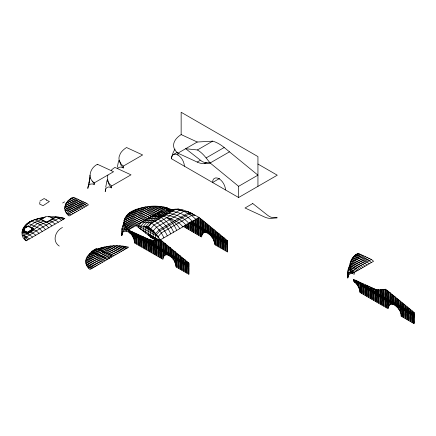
<?xml version="1.0" encoding="UTF-8"?>
<svg xmlns="http://www.w3.org/2000/svg" width="436" height="436" viewBox="0 0 436 436"><rect width="100%" height="100%" fill="white"/><g stroke="black" fill="none" stroke-linecap="round" stroke-linejoin="round"><path stroke-width="0.65" d="M89.92 175.234L89.603 180.286L89.108 182.722L89.909 177.806L88.546 185.126M33.654 228.955L28.286 225.853L24.051 228.3L23.751 230.677L27.212 232.677L33.654 228.955L33.654 229.701L30.433 232.007L33.114 233.244L35.801 235.227M23.757 231.75L27.212 233.865L33.654 229.701L40.096 224.791L49.759 220.845L55.699 217.417M23.757 231.238L27.212 233.358L33.523 229.565M24.035 229.08L23.931 230.639L27.212 232.53L33.403 228.955L28.286 226.001L24.214 228.35L23.751 232.268M23.757 232.159L24.46 235.38L27.61 239.958M64.773 208.43C64.751 203.601 68.55 199.862 72.332 197.399L73.94 197.475L86.829 203.427L88.437 204.838L69.111 216C66.784 214.147 64.888 211.493 64.773 208.43L65.242 207.52L78.774 199.704M183.66 226.638L201.574 236.977C203.345 225.635 215.602 238.263 214.458 244.416L227.597 252.003L227.597 240.808L199.121 217.482L160.464 239.8L155.33 239.473L152.567 238.405L135.983 225.521L147.744 226.769C153.096 229.848 156.698 235.086 160.464 239.8L188.946 263.126L188.946 274.32L175.801 266.734C176.945 260.586 164.688 247.953 162.917 259.295L134.697 243.005L133.836 238.786L132.811 236.655L133.28 236.159C130.795 231.156 124.227 228.475 123.917 222.415C123.895 217.586 127.694 213.847 131.476 211.384C143.885 205.661 159.391 203.754 171.937 209.989M347.797 278.005C347.318 274.413 351.372 272.069 354.245 274.288L354.245 272.424C346.375 267.333 350.811 256.319 358.207 253.354L371.428 259.458L373.57 261.268L354.245 272.424L347.797 272.2L347.797 278.005L348.38 275.051M153.003 230.873L150.676 230.726L149.423 228.927L149.543 227.924M161.554 210.757L151.864 206.283L123.917 222.415L122.047 228.284L121.813 235.565C121.786 227.919 131.318 231.718 132.811 236.655M123.988 222.436C123.53 224.905 123.731 227.723 125.034 229.87L125.034 230.982M105.719 187.18L107.016 180.422M117.344 167.293L118.641 160.535M121.813 235.565L122.391 232.611M348.037 272.287L347.797 273.764L348.664 274.784L347.797 272.2C348.01 262.772 356.305 259.987 363.88 255.97M348.037 273.699L348.021 276.206M348.037 275.41L347.797 276.887L348.037 270.723L352.746 271.067L354.697 269.121L371.428 259.458M23.855 230.263L24.182 229.412M23.855 230.818L24.051 228.3M39.905 202.053L39.676 204.124L43.077 205.683L49.399 201.492L47.35 200.549M350.266 263.856C349.4 266.592 349.574 269.846 351.018 272.315L351.018 273.421M65.7 204.38L65.891 203.797L75.553 198.216M151.608 237.811L151.908 236.906L153.123 236.617L155.33 239.473M153.979 239.081L154.273 238.252L155.57 238.149L156.622 239.217L158.017 239.675L158.017 236.715L161.434 232.884L191.715 215.4L195.126 215.291L192.783 214.517L192.565 213.885L189.769 212.468L184.112 210.316L178.52 209.111L174.945 209.204L159.756 211.607L139.4 223.548M65.569 204.653L65.891 203.797L77.161 209.008L78.774 210.419M89.2 183.082L87.805 188.466C87.32 184.875 91.375 182.531 94.247 184.744L94.247 182.886C86.71 178.024 90.421 167.538 97.468 164.29L113.573 171.73L94.247 182.886M126.587 231.135L126.402 229.461L126.756 228.628L164.127 207.051L164.612 207.405M352.577 273.574L352.392 271.901L352.746 271.067M25.015 227.728C28.117 220.333 36.673 218.676 43.802 217.995M24.323 239.064L24.928 237.974C36.542 230.502 48.325 223.614 60.631 217.357L64.795 218.49L26.138 240.808C18.258 235.669 22.727 224.938 30.008 221.766L30.738 222.104M154.731 232.699L153.123 232.203L151.815 230.611L152.137 230.045M64.91 206.708L65.564 205.656L77.161 198.963M39.949 201.072L44.14 198.549L46.837 200.059M348.38 270.293L348.38 269.252L351.547 269.612L352.631 268.167L369.368 258.504M93.293 250.929L94.034 250.008L109.398 257.104M348.827 268.827L348.827 267.786L350.669 268.08L351.956 266.521L367.406 257.6M358.921 253.681L353.781 256.722L355.978 254.64L369.205 260.75L371.341 262.554M65.454 211.411L66.534 210.119L81.995 201.192M67.057 202.119L68.141 200.822L73.94 197.475M67.738 201.307L68.141 200.822L81.031 206.773L82.638 208.185M349.383 267.377L349.383 266.336L350.124 266.489L351.596 264.821L365.57 256.755M158.017 239.675L138.435 227.456L138.435 225.783L141.847 221.951L151.156 222.938C156.786 226.415 161.315 231.75 163.882 237.827M143.33 231.325L143.33 226.3L146.747 222.469L167.746 210.343L170.59 210.25M145.777 233.26L145.777 226.562L149.194 222.731L171.74 209.711L173.452 209.656M155.57 239.511L155.57 233.663L158.987 229.832L187.72 213.242L191.137 213.133L191.976 213.831L187.142 211.356L183.725 211.465L156.535 227.161L153.123 230.993L153.123 238.699L154.273 238.252L155.57 239.511L156.622 239.217L156.197 239.582M147.837 226.824L147.095 227.641L145.777 227.777M64.806 207.983L65.242 207.52L73.297 211.237L74.91 212.648M358.065 286.076L358.534 285.58L353.509 279.405L353.509 281.264C357.258 283.673 359.738 287.973 359.951 292.425L388.171 308.715C389.942 297.374 402.205 310.001 401.055 316.155L414.2 323.741L414.2 312.547L385.724 289.221L378.966 289.831L375.331 289.27L353.509 279.405M350.413 263.344L350.026 263.202L351.825 261.344L362.354 255.267M64.98 210.01L66.855 208.261L80.382 200.451M65.078 206.103L65.564 205.656L75.232 210.119L76.84 211.536M26.612 224.289L27.517 223.962L28.013 223.227L39.562 228.557L42.243 231.511M153.51 238.884L154.273 238.252L154.884 239.375M24.34 226.589L25.833 226.088L27.059 226.655M37.224 219.15L38.717 218.649L49.224 223.499L51.906 225.93M93.789 250.558L96.263 248.722L111.627 255.818L107.169 258.39L91.805 251.294C89.794 254.166 86.241 256.368 85.788 260.265C85.14 263.878 87.227 267.344 90.007 269.492L128.664 247.174C118.178 244.678 106.864 245.392 96.825 249.327M28.82 226.824L34.727 222.311L41.169 219.782L41.169 219.161L45.404 216.714L49.519 216.545L52.979 218.54L52.979 218.986L46.538 222.262L41.169 219.161M31.506 228.061L37.409 223.548L43.856 221.019M257.943 186.352L257.943 156.595L181.147 112.259L181.147 134.577L179.174 135.978A30.035 15.527 -4.7 0 0 176.427 151.815L177.926 153.172L197.197 162.078A25.495 14.72 60 0 0 204.522 163.549L210.141 162.988L229.467 151.832M62.473 227.483C55.427 230.731 51.71 241.217 59.252 246.078M92.797 251.278L91.315 252.335L107.169 259.654M151.118 237.467L151.908 236.906L153.041 238.661M355.487 255.229L358.207 253.354M22.727 229.189L23.37 228.742L24.318 229.183M142.812 221.575L145.264 219.978L154.573 220.97C160.203 224.447 164.732 229.783 167.299 235.86M146.229 219.608L148.676 218.005L157.985 218.997C163.62 222.474 168.149 227.81 170.71 233.887M148.12 218.485L150.802 216.779L163.053 216.071C169.773 218.283 176.106 222.529 179.796 228.644M148.932 218.044L152.927 215.553L168.116 213.15C175.812 214.354 183.769 217.302 188.881 223.395M152.349 216.071L156.344 213.58L171.533 211.177C179.229 212.387 187.18 215.335 192.292 221.428M156.333 213.744L159.756 211.607L162.606 211.515M96.797 249.659L98.394 248.678L113.758 255.779M98.046 249.665L101.245 247.784L115.889 254.548M98.983 250.095L104.22 247.038L117.933 253.365M100.133 250.629L107.3 246.449L119.862 252.253M101.474 251.25L110.444 246.035L121.66 251.212M102.471 252.281L113.616 245.79L123.306 250.264M104.16 253.06L116.783 245.719L124.783 249.414M106.531 253.583L119.905 245.822L126.069 248.673M108.488 254.488L122.947 246.106L127.154 248.046M110.025 255.769L125.884 246.553M123.301 166.111L142.632 154.954L126.522 147.515L124.549 148.916A30.035 15.527 -4.7 0 0 120.325 153.581L119.088 156.889A30.035 15.527 -4.7 0 0 121.808 164.754L123.301 166.111L123.301 167.969A9.112 5.259 60 0 0 117.725 168.47M62.664 202.98L64.599 201.863M24.051 230.11L24.182 228.224M23.833 233.026L24.525 232.628M46.538 222.262L52.979 218.54M24.492 235.435L33.114 230.453M83.603 201.939L68.141 210.866L66.136 212.692M105.812 188.625A61.574 35.55 0 0 0 105.234 191.578A9.112 5.259 60 0 1 111.676 187.856L111.676 185.998L131.007 174.836L114.897 167.397L112.924 168.803A30.035 15.527 -4.7 0 0 111.218 170.296M85.216 202.68L69.755 211.607L66.986 213.874M86.829 203.427L71.362 212.354L67.983 214.975M173.37 154.584L177.468 152.213M257.927 164.023L277.274 175.196L238.617 197.513L238.617 186.314L257.943 175.152L224.175 147.499A36.488 21.064 60 0 0 212.85 141.155L197.257 142.016L177.926 153.172L177.926 155.031A9.112 5.259 60 0 1 184.368 166.192M238.617 186.314L210.141 162.988L205.002 162.661L202.239 161.598L185.66 148.709L197.415 149.962L212.724 141.122M197.197 162.078L200.129 160.383M197.415 149.962L197.513 150.011A38.542 16.448 70.5 0 1 206.119 157.925L224.175 147.499M204.522 163.549L206.277 162.535M137.051 224.905L124.489 219.101L145.548 206.942L158.11 212.746M135.253 225.941L124.037 220.763L148.692 206.528L159.908 211.711M123.393 224.938L123.393 223.897L124.135 224.05L155.025 206.212L163.031 209.907M122.838 225.347L124.685 225.641L158.148 206.315L164.318 209.166M122.391 226.807L125.563 227.172L161.195 206.599L165.397 208.539M121.813 231.325L122.674 232.344L121.813 229.761L128.255 229.985L147.581 218.823L131.476 211.384M148.033 218.567L155.766 214.103M169.141 210.217L166.912 207.667L156.181 213.863L142.468 207.531L125.274 217.455L138.986 223.788M96.263 248.722L91.805 251.294L92.797 251.049M92.525 251.627L96.983 249.054M219.619 178.428L212.588 182.482A9.112 5.259 60 0 1 214.474 178.313L215.809 177.899A9.112 5.259 60 0 1 225.472 189.922M92.923 251.915L89.549 253.79L104.913 260.886M93.462 252.057L97.92 249.485M94.192 251.926L88.132 255.349L102.782 262.118M99.065 250.013L87.026 256.962L100.738 263.295M96.28 252.885L86.246 258.608L98.809 264.412M95.953 253.207L100.411 250.635M97.626 253.507L85.788 260.265L97.01 265.448M97.479 253.916L101.937 251.338M98.591 254.537L85.669 261.922L95.364 266.396M99.168 254.695L103.626 252.122M100.285 255.316L85.887 263.557L93.887 267.252M101.005 255.545L105.463 252.967M102.678 255.845L86.437 265.143L92.601 267.993M102.967 256.45L107.425 253.877M104.64 256.75L87.314 266.674L91.516 268.62M105.032 257.404L109.491 254.831M88.508 268.129L106.144 258.025M359.863 254.117L352.37 258.286L354.501 256.237L367.008 262.014L369.145 263.818M361.008 254.646L352.413 259.611L350.479 261.546L351.825 261.344L360.904 265.54L363.041 267.344M21.882 232.148L22.639 231.75L29.893 235.108L32.58 237.091M29.359 222.213L31.839 221.041M155.766 239.544L156.622 239.217M145.777 226.562L148.224 229.249L150.404 228.568M34.907 219.591L40.586 217.989L45.398 217.177M22.296 235.691L23.266 235.391L26.672 236.966L29.359 238.95M125.034 229.87L126.402 229.461L128.255 229.985L150.071 239.849L153.706 240.41L160.464 239.8M351.018 272.315L352.392 271.901L354.245 272.424M69.084 199.917L70.076 199.704L82.96 205.656L84.573 207.073M160.028 206.833L161.195 206.599M40.919 218.245L42.052 218.033M148.224 233.565L150.676 237.124L151.908 236.906L152.567 238.405M129.993 233.058L129.928 230.758L133.28 234.955M355.253 282.479L355.187 280.179L358.534 284.376M175.795 209.498L178.362 209.095M179.152 209.204L175.735 209.318L151.641 223.227L148.224 227.058L148.224 235.189L150.676 235.091L153.123 238.699M168.585 209.493L170.258 209.258L170.928 210.125M129.928 231.81L131.601 231.576L133.28 233.745M131.601 232.78L129.928 233.02L128.255 230.846L188.946 265.884M355.187 281.231L356.861 280.997L358.534 283.166L358.534 287.052M195.71 219.455C190.597 213.362 182.64 210.414 174.945 209.204L151.156 222.938L147.095 227.641L148.224 227.058L149.423 228.927L150.676 228.791L154.088 224.96L179.73 210.157L183.147 210.043M66.599 202.789L67.82 202.68L79.096 207.89L80.709 209.302M162.884 207.155L164.127 207.051M48.407 216.872C52.636 216.763 57.252 216.283 61.236 217.755L60.157 217.586M350.026 263.202L351.552 263.088L359.106 266.576L361.242 268.385M164.89 210.942L163.751 210.975L144.294 222.213L140.883 226.039L140.883 229.391M50.99 217.346L59.743 217.869L63.318 219.341M349.906 264.859L351.596 264.821L357.46 267.53L359.596 269.334M70.616 198.62L72.011 198.593L84.895 204.544L86.502 205.956M188.357 211.841L188.875 212.457L189.769 212.468M350.124 266.489L351.956 266.521L355.983 268.38L358.125 270.184M64.997 210.081L66.534 210.119L71.362 212.354L72.976 213.765M130.778 233.963L131.601 233.985M356.032 283.384L356.861 283.405M165.244 207.607L166.912 207.667L166.912 209.525L168.274 210.517M350.669 268.08L352.631 268.167L354.697 269.121L356.839 270.925M155.57 235.347L156.579 235.418L158.017 236.715L138.435 225.783M126.756 228.628L122.047 228.284L122.047 229.325M133.558 238.209L134.953 238.329M358.812 287.629L360.212 287.749M56.642 217.199L58.468 217.368M164.209 208.713L166.912 209.525M165.184 207.471L166.912 207.667M124.516 229.14L126.402 229.461M350.506 271.579L352.392 271.901M62.01 217.875L64.795 218.49M150.676 237.124L150.676 228.791L151.815 230.611L153.123 230.993L155.57 233.674L156.579 235.418L156.448 234.737L159.859 230.906L189.148 213.994L192.565 213.885L199.121 217.482L198.734 217.52L198.734 235.342M188.875 212.457L191.137 213.144M31.234 221.215C36.564 222.791 42.085 225.009 45.464 229.652M124.037 220.763L124.424 220.899M124.489 219.101L125.083 219.373M181.147 134.577L197.257 142.016M351.547 269.612L355.754 271.552M154.137 215.041L139.487 208.277L126.38 215.847L141.024 222.611M152.006 216.272L136.642 209.176L127.792 214.283L143.155 221.379M133.956 210.217L149.81 217.537M129.497 212.79L145.352 220.115M123.917 222.415L133.607 226.894M124.135 224.05L132.135 227.745M124.685 225.641L130.849 228.486M125.563 227.172L129.764 229.113M46.347 200.08L46.848 200.315M66.076 212.588L71.041 214.883M55.481 216.796L58.887 218.365L61.574 220.349M51.906 218.49L55.666 220.229L58.348 222.213M42.701 217.586L43.649 218.022M49.759 220.845L52.445 222.088L55.127 224.071M34.455 219.504L46.003 224.84L48.685 227.788M33.959 220.245L33.621 220.087C29.168 221.657 25.005 224.769 23.146 229.216C21.162 233.5 24.629 237.13 26.138 240.808M110.025 256.341L111.627 257.082M107.796 257.627L109.398 258.368M33.523 229.641L36.335 230.938L39.022 233.369M375.287 289.553L373.608 288.665L373.608 290.665L376.96 295.014M150.028 240.132L148.354 239.244L148.354 250.891M175.054 149.096A61.574 35.55 0 0 0 171.484 158.753L238.617 197.513M383.942 289.4L390.711 293.308M382.159 289.575L395.697 297.39M380.377 289.755L400.689 301.478M378.394 289.809L405.676 305.56M375.396 289.286L410.663 309.647M376.96 290.817L371.935 287.913L371.935 289.7L375.287 294.044L375.287 301.276M370.262 298.377L370.262 291.144L366.91 286.795L366.91 285.596L414.2 312.895M356.49 280.779L414.2 314.1M414.2 315.304L353.509 280.266L355.187 282.441L356.861 282.201L356.861 284.31M354.871 282.255L393.25 304.415M395.975 305.99L414.2 316.509M357.198 284.806L390.923 304.279M398.302 308.541L414.2 317.719M358.359 286.681L389.768 304.813M399.463 310.41L414.2 318.923M359.128 288.332L388.999 305.576M400.232 312.062L414.2 320.128M359.558 289.787L388.563 306.53M400.662 313.517L414.2 321.332M359.814 291.139L388.307 307.587M400.918 314.868L414.2 322.536M197.808 217.929L204.113 221.57M209.1 225.652L197.061 218.703L197.061 234.372M195.388 218.943L214.087 229.739M219.074 233.821L195.388 220.147L195.388 233.407M224.066 237.909L193.709 220.387L193.709 232.437M192.592 220.948L227.597 241.157M169.887 209.04L171.375 209.901M192.036 231.472L192.036 221.831L227.597 242.362M170.258 209.215L170.258 210.463L166.912 208.528L168.252 210.266M190.363 230.508L190.363 222.066L227.597 243.566M189.246 222.627L206.653 232.677M209.378 234.252L227.597 244.77M204.326 232.541L188.684 223.51L188.684 229.538M211.705 236.803L227.597 245.98M187.011 223.75L203.165 233.075M212.861 238.672L227.597 247.185M202.397 233.838L187.011 224.954L187.011 228.573M213.629 240.323L227.597 248.389M201.966 234.791L185.338 225.194L185.338 227.603M214.065 241.778L227.597 249.594M184.221 225.755L201.71 235.849M214.321 243.13L227.597 250.798M158.688 239.98L165.457 243.888M156.905 240.154L170.443 247.97M155.123 240.334L175.43 252.057M153.14 240.394L180.417 256.145M150.137 239.865L185.409 260.227M151.706 241.397L146.681 238.497L146.681 249.921M141.673 236.181L188.946 263.475M131.231 231.358L188.946 264.679M129.617 232.84L167.996 254.995M170.721 256.57L188.946 267.088M131.945 235.386L165.669 254.858M173.048 259.12L188.946 268.298M133.1 237.26L164.508 255.392M174.204 260.99L188.946 269.502M133.868 238.912L163.74 256.155M174.972 262.641L188.946 270.707M134.304 240.367L163.309 257.109M175.408 264.096L188.946 271.911M134.561 241.718L163.053 258.172M175.664 265.448L188.946 273.116M143.33 226.3L155.592 233.691L156.579 235.418M367.014 265.05L364.878 263.246L353.307 257.899L351.263 259.9L352.413 259.611L362.834 264.423L364.97 266.233M155.57 233.663L153.87 231.756M111.676 185.998L110.177 184.641A30.035 15.527 -4.7 0 1 107.915 175.114M185.981 225.069C180.869 218.981 172.912 216.027 165.217 214.823L154.022 216.594L160.884 217.324C166.519 220.801 171.048 226.137 173.61 232.214M182.886 226.856C178.956 221.837 172.858 219.341 166.912 217.559C171.07 221.052 174.7 225.33 176.705 230.426M123.301 167.969L120.81 164.813L119.431 160.361M111.676 187.856C109.491 185.692 107.79 182.837 107.752 179.686M170.258 210.463L168.585 208.441L168.585 210.495M206.119 157.925L210.141 162.988M366.91 285.596L371.935 292.109L371.935 299.341M413.813 313.876L414.2 314.378M412.14 312.912L414.2 315.582M413.813 316.285L410.461 311.942L410.461 309.484M412.14 315.321L408.788 310.977L408.788 308.11M410.461 314.356L407.115 310.007L407.115 306.742M408.788 313.386L405.436 309.042L405.436 305.369M407.115 312.421L403.763 308.072L403.763 303.996M405.436 311.451L402.09 307.108L402.09 302.622M403.763 310.487L400.412 306.137L400.412 301.254M402.09 309.516L398.738 305.173L398.738 299.881M400.412 308.552L397.06 304.208L397.06 298.507M398.738 307.582L395.387 303.238L395.387 297.134M397.06 306.617L393.713 302.273L393.713 295.766M395.387 305.647L392.035 301.303L392.035 294.393M393.713 304.682L390.362 300.339L390.362 293.019M392.035 303.718L388.689 299.368L388.689 291.651M387.01 298.404L390.362 302.748M385.337 297.434L388.689 301.783M387.01 300.813L383.664 296.469L383.664 289.428M385.337 299.848L381.985 295.504L381.985 289.591M376.47 289.553L378.639 292.36M383.664 298.878L380.312 294.534L380.312 289.76M380.312 296.943L376.96 292.6L376.96 289.646M373.608 293.079L370.262 288.73L370.262 287.144M368.584 290.174L365.237 285.831L365.237 284.822M366.91 289.21L363.559 284.866L363.559 284.049M365.237 288.24L361.885 283.896L361.885 283.275M363.559 287.275L360.212 282.501M361.885 286.305L358.534 281.727M227.216 242.138L227.597 242.639M225.537 241.173L227.597 243.844M223.864 240.203L227.216 244.547M222.186 239.239L225.537 243.582M220.512 238.269L223.864 242.618M218.839 237.304L222.186 241.648M217.161 236.334L220.512 240.683M215.488 235.369L218.839 239.713M213.814 234.399L217.161 238.748M212.136 233.434L215.488 237.778M210.463 232.47L213.814 236.813M208.79 231.5L212.136 235.843M207.111 230.535L210.463 234.879M205.438 229.565L208.79 233.909M203.765 228.6L207.111 232.944M202.086 227.63L205.438 231.979M200.413 226.666L203.765 231.009M198.734 225.695L202.086 230.045M197.061 224.731L200.413 229.074M195.388 223.766L198.734 228.11M193.709 222.796L197.061 227.14M192.036 221.831L195.388 226.175M191.033 221.733L193.709 225.205M190.363 222.066L192.036 224.24M189.693 222.404L190.363 223.276M188.559 264.456L188.946 264.957M186.881 263.491L188.946 266.162M185.207 262.521L188.559 266.865M183.534 261.556L186.881 265.9M181.856 260.586L185.207 264.935M180.182 259.622L183.534 263.965M178.509 258.652L181.856 263.001M176.831 257.687L180.182 262.031M175.158 256.722L178.509 261.066M173.479 255.752L176.831 260.096M171.806 254.788L175.158 259.131M170.133 253.817L173.479 258.161M168.454 252.853L171.806 257.196M166.781 251.883L170.133 256.232M165.108 250.918L168.454 255.262M163.429 249.948L166.781 254.297M161.756 248.983L165.108 253.327M160.083 248.013L163.429 252.362M158.404 247.049L161.756 251.392M156.731 246.084L160.083 250.428M151.21 240.132L153.379 242.939M155.053 245.114L158.404 249.457M153.379 244.149L156.731 248.493M151.706 243.179L155.053 247.523M150.028 242.214L153.379 246.558M148.354 241.244L151.706 245.593M146.681 240.28L150.028 244.623M145.003 239.31L148.354 243.659M146.681 242.689L141.656 236.176L141.656 247.021M141.656 237.375L145.003 241.724M139.978 236.41L143.33 240.754M138.305 235.445L141.656 239.789M136.632 234.475L139.978 238.819M134.953 233.511L138.305 237.854M133.28 232.541L136.632 236.884M94.247 184.074L92.345 181.038M149.494 235.271L150.633 237.091M148.687 227.341L149.423 228.927M151.265 229.276L151.815 230.611M121.813 232.737L122.031 233.767M154.273 238.252L154.437 239.244M151.908 236.906L152.088 238.121M413.813 312.225L413.813 323.517M412.14 310.857L412.14 322.553M410.461 313.146L410.461 321.588M408.788 312.181L408.788 320.618M407.115 311.211L407.115 319.653M405.436 310.247L405.436 318.683M403.763 309.282L403.763 317.719M402.09 308.312L402.09 316.749M400.412 307.347L400.412 312.672M398.738 306.377L398.738 309.173M397.06 305.413L397.06 307.037M395.387 304.442L395.387 305.56M393.713 303.478L393.713 304.611M392.035 302.508L392.035 304.197M390.362 301.543L390.362 304.453M388.689 300.573L388.689 306.263M387.01 290.278L387.01 308.045M385.337 289.259L385.337 307.08M383.664 297.674L383.664 306.11M381.985 305.146L381.985 297.913L378.639 293.57L378.639 289.82M380.312 295.739L380.312 304.175M378.639 303.211L378.639 295.979L375.287 291.635L375.287 289.253M376.96 293.804L376.96 302.246M373.608 291.869L373.608 300.311M368.584 286.37L368.584 287.765M368.584 288.97L368.584 297.407M366.91 288.005L366.91 296.442M365.237 287.035L365.237 295.472M363.559 286.07L363.559 294.507M361.885 285.1L361.885 293.537M360.212 284.136L360.212 292.572M349.688 272.266L349.688 273.835M227.216 240.487L227.216 251.779M225.537 239.119L225.537 250.814M223.864 237.745L223.864 249.85M222.186 236.372L222.186 248.88M220.512 235.004L220.512 247.915M218.839 233.631L218.839 246.945M217.161 232.257L217.161 245.98M215.488 230.884L215.488 245.01M213.814 229.516L213.814 240.934M212.136 228.142L212.136 237.435M210.463 226.769L210.463 235.298M208.79 225.396L208.79 233.821M207.111 224.028L207.111 232.873M205.438 222.654L205.438 232.459M203.765 221.281L203.765 232.715M202.086 219.913L202.086 234.524M200.413 218.54L200.413 236.307M188.559 262.804L188.559 274.102M186.881 261.437L186.881 273.132M185.207 260.063L185.207 272.168M183.534 258.69L183.534 271.197M181.856 257.322L181.856 270.233M180.182 255.948L180.182 269.263M178.509 254.575L178.509 268.298M176.831 253.202L176.831 267.328M175.158 251.834L175.158 263.251M173.479 250.46L173.479 259.752M171.806 249.087L171.806 257.616M170.133 247.713L170.133 256.139M168.454 246.345L168.454 255.191M166.781 244.972L166.781 254.777M165.108 243.599L165.108 255.033M163.429 242.231L163.429 256.842M161.756 240.857L161.756 258.624M160.083 239.838L160.083 257.66M158.404 240.007L158.404 256.69M156.731 240.171L156.731 255.725M155.053 240.34L155.053 254.755M153.379 240.4L153.379 253.79M151.706 240.225L151.706 252.826M150.028 239.833L150.028 251.855M145.003 237.724L145.003 248.956M143.33 236.95L143.33 247.986M139.978 235.402L139.978 246.051M138.305 234.628L138.305 245.087M136.632 233.854L136.632 244.122M134.953 233.08L134.953 243.152M133.28 232.306L133.28 237.631M131.601 231.532L131.601 234.89M128.255 229.985L128.255 231.843M123.699 229.827L123.699 231.391M97.468 164.29L97.468 164.639M33.523 228.884L33.561 229.761M27.212 232.677L27.212 233.865M26.972 232.541L26.972 233.756M24.018 228.431L23.953 230.464M23.947 230.791L23.947 232.459M23.855 229.074L23.8 231.064M171.484 158.753A9.112 5.259 60 0 1 177.926 155.031M24.296 229.096L24.198 230.579L27.212 232.317L33.032 228.955L28.286 226.213L24.465 228.42L24.296 229.096M122.047 232.971L121.813 234.448L122.047 232.971M252.749 203.525L245.016 207.988L264.287 216.888A25.495 14.72 60 0 0 271.612 218.36L277.231 217.804L272.958 217.58A26.727 11.401 70.5 0 1 267.393 215.09L252.749 203.525"/></g></svg>
